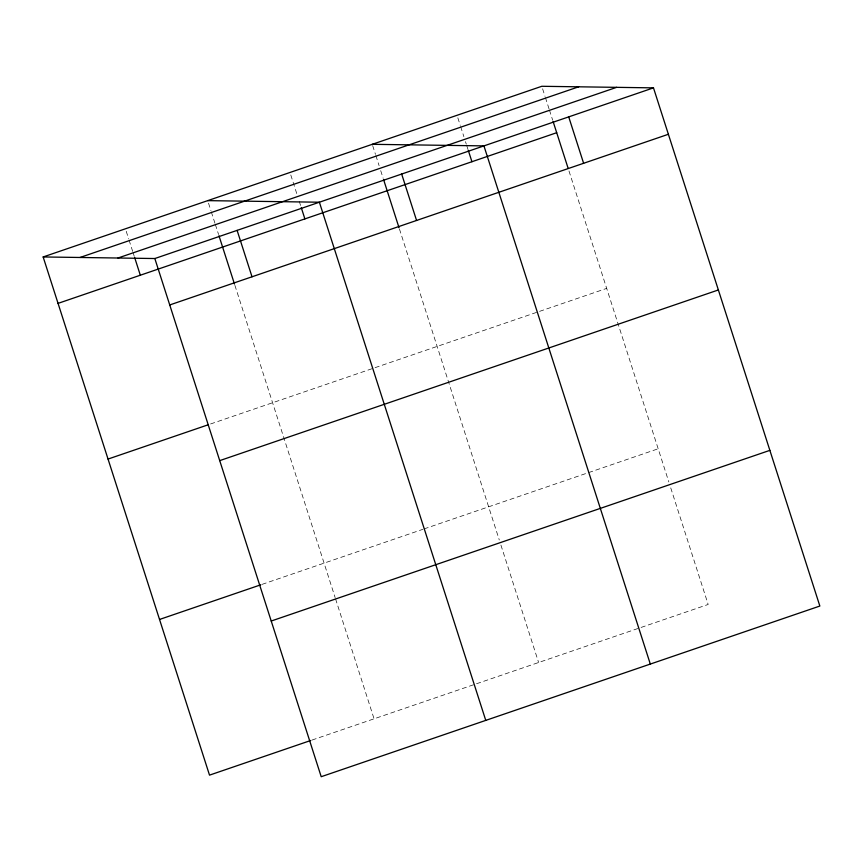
<?xml version="1.0" encoding="UTF-8"?>
<svg xmlns="http://www.w3.org/2000/svg" width="863" height="863" viewBox="0 0 863 863"><rect width="100%" height="100%" fill="white"/><g stroke="black" fill="none" stroke-linecap="round" stroke-linejoin="round"><path stroke-width="0.65" stroke-dasharray="4.32 3.24" d="M210.561 423.97L606.678 288.393M262.061 584.37L422.816 529.343M424.089 528.911L658.178 448.782M312.05 740.044L639.839 627.854M641.112 627.423L708.167 604.467L670.475 487.066M542.6 88.803L545.017 96.322M545.416 97.584L549.051 108.867M549.451 110.13L552.676 120.162M568.987 170.993L668.836 481.964M457.832 117.81L460.249 125.34M460.648 126.591L463.873 136.634M465.481 141.651L466.29 144.153M466.689 145.416L468.307 150.432M372.654 145.577L375.481 154.358M375.88 155.61L379.105 165.642M380.712 170.658L383.129 178.188M399.45 229.019L499.289 539.99M500.928 545.092L538.62 662.493M290.788 174.984L296.829 193.808M299.245 201.338L300.853 206.354M208.512 203.15L210.928 210.68M211.327 211.931L214.952 223.226M215.351 224.477L218.576 234.509M234.898 285.34L335.146 597.595M335.556 598.868L374.067 718.814M126.235 231.306L128.652 238.835M129.051 240.097L132.675 251.381M133.075 252.632L134.283 256.397"/><path stroke-width="1.29" d="M43.15 256.958L541.791 86.289L653.485 87.864L819.85 606.042L321.209 776.711L154.833 258.533L43.15 256.958L209.515 775.136L310.777 740.476M80.011 257.476L578.652 86.807M117.983 258.015L616.624 87.346M154.833 258.533L653.485 87.864M58.048 303.377L556.7 132.708M169.741 304.952L668.383 134.272M108.037 459.062L208.037 424.833M219.72 460.626L718.372 289.957M159.536 619.461L260.799 584.801M271.219 621.026L769.872 450.357M372.255 144.315L483.938 145.89L650.314 664.068M207.703 200.637L319.386 202.212L485.761 720.389M568.717 116.872L583.615 163.29M553.075 121.413L568.167 168.436M468.307 150.432L471.932 161.726M401.662 174.046L416.57 220.464M383.539 179.45L399.04 227.746M301.263 207.605L304.887 218.9M237.109 230.367L252.018 276.786M218.975 235.772L234.488 284.067M134.693 257.659L140.324 275.221"/></g></svg>
